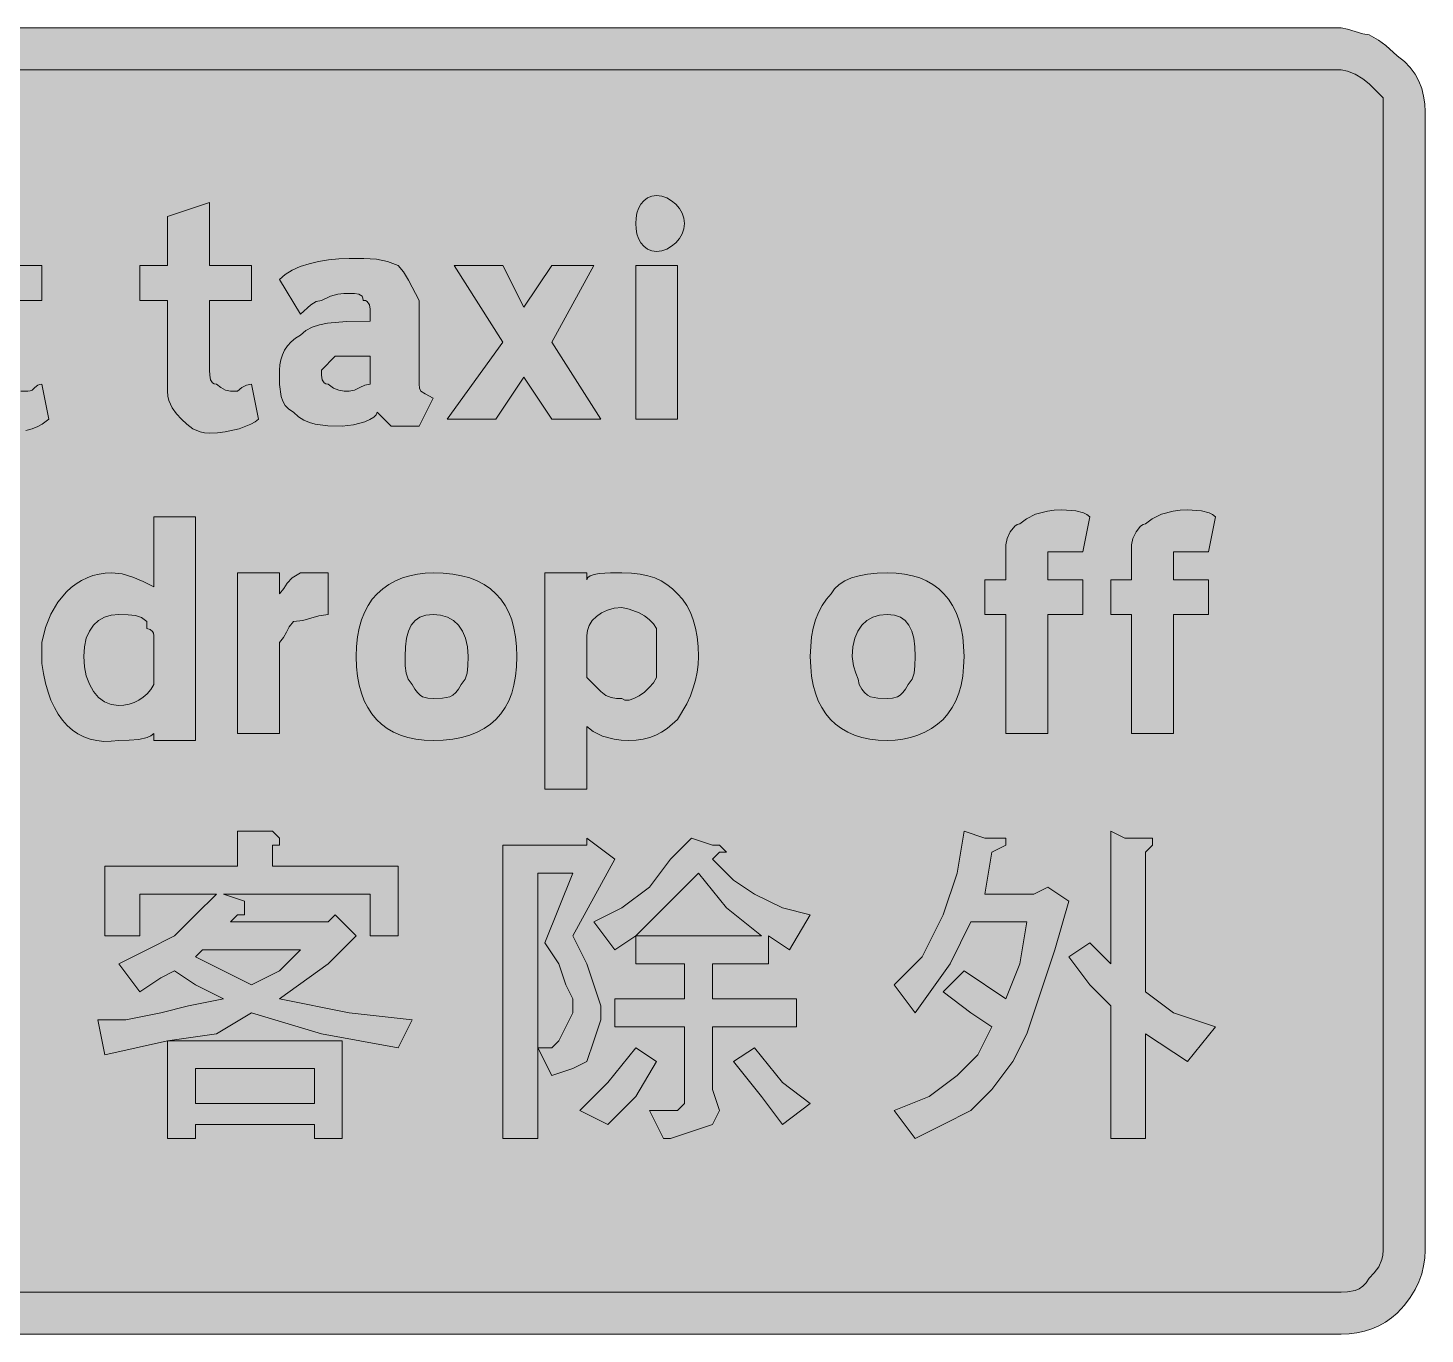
# Model space of a CAD drawing. Header units: metres. Extents: x 14 to 553, y 23 to 247.
# Drawn here: x 312.8 to 552.8, y 22.8 to 247.2 of the extents above; entities that cross this region are included whole.
import ezdxf

# ---------------------------------------------------------------- set-up
doc = ezdxf.new("R2010")
doc.units = ezdxf.units.M
doc.layers.add('FILL_BLACK_000000', color=7, linetype='Continuous', true_color=0x000000)
doc.layers.add('FILL_WHITE_FFFFFF', color=7, linetype='Continuous', true_color=0xffffff)

msp = doc.modelspace()

# ---------------------------------------------------------------- hatches: boundary and pattern name
at = {"layer": 'FILL_BLACK_000000', "true_color": 0x000000}
h = msp.add_hatch(color=7, dxfattribs=at)
h.dxf.hatch_style = 1
h.paths.add_polyline_path([(538.41, 247.2), (539.5, 247.01), (540.81, 246.6), (542.12, 246.19), (543.21, 246), (544.8, 245.1), (546.06, 244.2), (548.01, 242.4), (549.25, 241.45), (550.28, 240.39), (551.11, 239.26), (551.76, 238.05), (552.24, 236.79), (552.57, 235.48), (552.75, 234.15), (552.81, 232.8), (552.81, 37.2), (552.75, 35.85), (552.57, 34.5), (552.24, 33.15), (551.76, 31.8), (551.11, 30.45), (550.28, 29.1), (549.25, 27.75), (548.01, 26.4), (547.06, 25.56), (546, 24.82), (544.87, 24.21), (543.66, 23.7), (542.4, 23.31), (541.09, 23.02), (539.76, 22.86), (538.41, 22.8), (28.41, 22.8), (26.01, 22.95), (24.7, 23.31), (24.11, 23.6), (23.61, 24), (22.76, 24.05), (22.02, 24.21), (20.76, 24.75), (19.73, 25.52), (18.81, 26.4), (17.57, 27.75), (16.54, 29.1), (15.71, 30.45), (15.06, 31.8), (14.58, 33.15), (14.25, 34.5), (14.07, 35.85), (14.01, 37.2), (14.01, 232.8), (14.07, 234.15), (14.25, 235.48), (14.58, 236.79), (15.06, 238.05), (15.71, 239.26), (16.54, 240.39), (17.57, 241.45), (18.81, 242.4), (19.76, 243.64), (20.82, 244.67), (21.95, 245.5), (23.16, 246.15), (24.42, 246.63), (25.73, 246.96), (27.06, 247.14), (28.41, 247.2), (538.41, 247.2)])
h = msp.add_hatch(color=7, dxfattribs=at)
h.dxf.hatch_style = 1
h.paths.add_polyline_path([(425.5, 212.7), (425.2, 211.84), (424.72, 211.03), (424.11, 210.3), (423.38, 209.69), (422.57, 209.21), (421.71, 208.91), (420.81, 208.8), (419.97, 208.91), (419.23, 209.21), (418.62, 209.69), (418.11, 210.3), (417.72, 211.03), (417.43, 211.84), (417.27, 212.7), (417.21, 213.6), (417.27, 214.5), (417.43, 215.36), (417.72, 216.17), (418.11, 216.9), (418.62, 217.51), (419.23, 217.99), (419.97, 218.29), (420.81, 218.4), (421.71, 218.29), (422.57, 217.99), (423.38, 217.51), (424.11, 216.9), (424.72, 216.17), (425.2, 215.36), (425.5, 214.5), (425.61, 213.6), (425.5, 212.7)])
h = msp.add_hatch(color=7, dxfattribs=at)
h.dxf.hatch_style = 1
h.paths.add_polyline_path([(315.21, 206.4), (315.21, 200.4), (308.01, 200.4), (308.01, 188.4), (308.03, 187.52), (308.16, 186.75), (308.52, 186.21), (308.81, 186.05), (309.21, 186), (309.96, 185.4), (310.73, 184.99), (311.61, 184.8), (312.81, 184.8), (313.21, 184.85), (313.52, 184.99), (314.01, 185.4), (314.5, 185.81), (314.81, 185.95), (315.21, 186), (316.41, 180), (315.27, 179.12), (314.49, 178.71), (313.56, 178.35), (312.46, 178.04), (311.18, 177.81), (309.7, 177.65), (308.01, 177.6), (307.16, 177.65), (306.42, 177.81), (305.16, 178.35), (304.13, 179.12), (303.21, 180), (302.33, 180.92), (301.56, 181.95), (301.02, 183.21), (300.86, 183.95), (300.81, 184.8), (300.81, 200.4), (296.01, 200.4), (296.01, 206.4), (300.81, 206.4), (300.81, 214.8), (308.01, 217.2), (308.01, 206.4), (315.21, 206.4)])
h = msp.add_hatch(color=7, dxfattribs=at)
h.dxf.hatch_style = 1
h.paths.add_polyline_path([(351.21, 206.4), (351.21, 200.4), (344.01, 200.4), (344.01, 188.4), (344.03, 187.52), (344.16, 186.75), (344.52, 186.21), (344.81, 186.05), (345.21, 186), (345.96, 185.4), (346.73, 184.99), (347.61, 184.8), (348.81, 184.8), (349.56, 185.4), (350.33, 185.81), (351.21, 186), (352.41, 180), (351.85, 179.55), (351.1, 179.12), (349.11, 178.35), (346.67, 177.81), (345.36, 177.65), (344.01, 177.6), (343.16, 177.65), (342.42, 177.81), (341.16, 178.35), (340.13, 179.12), (339.21, 180), (338.33, 180.92), (337.56, 181.95), (337.02, 183.21), (336.86, 183.95), (336.81, 184.8), (336.81, 200.4), (332.01, 200.4), (332.01, 206.4), (336.81, 206.4), (336.81, 214.8), (344.01, 217.2), (344.01, 206.4), (351.21, 206.4)])
h = msp.add_hatch(color=7, dxfattribs=at)
h.dxf.hatch_style = 1
h.paths.add_polyline_path([(375.21, 178.8), (372.81, 181.2), (372.65, 180.75), (372.21, 180.32), (371.54, 179.91), (370.71, 179.55), (368.76, 179.01), (366.81, 178.8), (364.32, 178.84), (362.16, 179.1), (361.17, 179.39), (360.23, 179.81), (359.31, 180.41), (358.41, 181.2), (357.62, 181.71), (357.02, 182.32), (356.6, 183.06), (356.31, 183.9), (356.05, 185.92), (356.01, 188.4), (356.07, 189.3), (356.23, 190.18), (356.52, 191.04), (356.91, 191.85), (357.42, 192.61), (358.03, 193.29), (358.77, 193.9), (359.61, 194.4), (360.57, 195.19), (361.65, 195.79), (362.88, 196.21), (364.26, 196.5), (367.54, 196.76), (371.61, 196.8), (371.61, 198), (371.59, 198.88), (371.46, 199.65), (371.1, 200.19), (370.81, 200.35), (370.41, 200.4), (370.36, 200.8), (370.2, 201.09), (369.66, 201.45), (368.89, 201.58), (368.01, 201.6), (367.09, 201.58), (366.06, 201.45), (364.8, 201.09), (363.21, 200.4), (362.31, 200.19), (361.41, 199.65), (359.61, 198), (356.01, 204), (357.02, 204.84), (358.22, 205.57), (359.6, 206.19), (361.11, 206.7), (362.74, 207.09), (364.45, 207.37), (366.21, 207.54), (368.01, 207.6), (370.5, 207.58), (372.66, 207.45), (374.59, 207.09), (376.41, 206.4), (377.31, 205.29), (378.21, 203.85), (380.01, 200.4), (380.01, 186), (380.05, 185.29), (380.31, 184.8), (381.02, 184.31), (382.41, 183.6), (380.01, 178.8), (375.21, 178.8)])
h.paths.add_polyline_path([(363.36, 186.75), (363.72, 186.21), (364.01, 186.05), (364.41, 186), (365.31, 185.31), (366.21, 184.95), (367.11, 184.82), (368.01, 184.8), (368.91, 184.99), (369.81, 185.4), (370.71, 185.81), (371.61, 186), (371.61, 190.8), (365.61, 190.8), (363.21, 188.4), (363.23, 187.52), (363.36, 186.75)], flags=16)
h = msp.add_hatch(color=7, dxfattribs=at)
h.dxf.hatch_style = 1
h.paths.add_polyline_path([(410.01, 206.4), (402.81, 193.2), (411.21, 180), (402.81, 180), (398.01, 187.2), (393.21, 180), (384.81, 180), (394.41, 193.2), (386.01, 206.4), (394.41, 206.4), (398.01, 199.2), (402.81, 206.4), (410.01, 206.4)])
h = msp.add_hatch(color=7, dxfattribs=at)
h.dxf.hatch_style = 1
h.paths.add_polyline_path([(417.21, 180), (417.21, 206.4), (424.41, 206.4), (424.41, 180), (417.21, 180)])
h = msp.add_hatch(color=7, dxfattribs=at)
h.dxf.hatch_style = 1
h.paths.add_polyline_path([(341.61, 163.2), (341.61, 124.8), (334.41, 124.8), (334.41, 126), (333.91, 125.6), (333.3, 125.31), (331.86, 124.95), (330.19, 124.82), (328.41, 124.8), (327.09, 124.65), (325.82, 124.63), (324.62, 124.75), (323.48, 125.01), (322.4, 125.4), (321.39, 125.92), (320.44, 126.57), (319.56, 127.35), (318.75, 128.26), (318.02, 129.29), (317.35, 130.44), (316.77, 131.72), (316.26, 133.11), (315.83, 134.63), (315.48, 136.26), (315.21, 138), (315.21, 141.6), (315.82, 144.18), (316.75, 146.51), (317.95, 148.56), (319.41, 150.3), (320.23, 151.04), (321.09, 151.7), (322.01, 152.27), (322.97, 152.74), (323.98, 153.11), (325.02, 153.38), (326.1, 153.54), (327.21, 153.6), (329.01, 153.39), (330.81, 152.85), (332.61, 152.08), (334.41, 151.2), (334.41, 163.2), (341.61, 163.2)])
h.paths.add_polyline_path([(334.41, 142.8), (334.36, 143.2), (334.22, 143.49), (333.81, 143.85), (333.21, 144), (333.21, 145.2), (332.29, 145.89), (331.26, 146.25), (330, 146.38), (328.41, 146.4), (327.12, 146.29), (325.95, 145.95), (324.93, 145.39), (324.06, 144.6), (323.36, 143.59), (322.84, 142.35), (322.52, 140.89), (322.41, 139.2), (322.52, 137.46), (322.84, 135.86), (323.36, 134.43), (324.06, 133.2), (324.93, 132.19), (325.95, 131.44), (327.12, 130.96), (328.41, 130.8), (329.31, 130.86), (330.19, 131.02), (331.05, 131.31), (331.86, 131.7), (332.62, 132.21), (333.3, 132.82), (333.91, 133.56), (334.41, 134.4), (334.41, 141.6), (334.41, 142.8)], flags=16)
h = msp.add_hatch(color=7, dxfattribs=at)
h.dxf.hatch_style = 1
h.paths.add_polyline_path([(480.81, 126), (480.81, 146.4), (477.21, 146.4), (477.21, 152.4), (480.81, 152.4), (480.81, 158.4), (481.02, 159.47), (481.56, 160.65), (482.33, 161.61), (482.76, 161.89), (483.21, 162), (484.33, 162.88), (485.91, 163.65), (487.93, 164.19), (489.12, 164.35), (490.41, 164.4), (492.81, 164.25), (494.12, 163.89), (494.71, 163.6), (495.21, 163.2), (494.01, 157.2), (491.61, 157.2), (489.21, 157.2), (488.01, 157.2), (488.01, 156), (488.01, 152.4), (494.01, 152.4), (494.01, 146.4), (488.01, 146.4), (488.01, 126), (480.81, 126)])
h = msp.add_hatch(color=7, dxfattribs=at)
h.dxf.hatch_style = 1
h.paths.add_polyline_path([(502.41, 126), (502.41, 146.4), (498.81, 146.4), (498.81, 152.4), (502.41, 152.4), (502.41, 158.4), (502.62, 159.47), (503.16, 160.65), (503.93, 161.61), (504.36, 161.89), (504.81, 162), (505.93, 162.88), (507.51, 163.65), (509.53, 164.19), (510.72, 164.35), (512.01, 164.4), (514.41, 164.25), (515.72, 163.89), (516.31, 163.6), (516.81, 163.2), (515.61, 157.2), (513.21, 157.2), (510.81, 157.2), (509.61, 157.2), (509.61, 156), (509.61, 152.4), (515.61, 152.4), (515.61, 146.4), (509.61, 146.4), (509.61, 126), (502.41, 126)])
h = msp.add_hatch(color=7, dxfattribs=at)
h.dxf.hatch_style = 1
h.paths.add_polyline_path([(348.81, 153.6), (356.01, 153.6), (356.01, 150), (356.74, 150.9), (357.36, 151.8), (358.2, 152.7), (359.61, 153.6), (364.41, 153.6), (364.41, 146.4), (362.8, 146.21), (361.41, 145.8), (360.02, 145.39), (358.41, 145.2), (357.7, 144.3), (357.21, 143.4), (356.72, 142.5), (356.01, 141.6), (356.01, 126), (348.81, 126), (348.81, 153.6)])
h = msp.add_hatch(color=7, dxfattribs=at)
h.dxf.hatch_style = 1
h.paths.add_polyline_path([(396.58, 135.82), (396.3, 134.31), (395.91, 132.9), (395.4, 131.61), (394.78, 130.42), (394.05, 129.36), (393.21, 128.4), (392.25, 127.56), (391.18, 126.82), (390, 126.21), (388.71, 125.7), (387.3, 125.31), (385.78, 125.02), (384.15, 124.86), (382.41, 124.8), (380.88, 124.86), (379.43, 125.02), (378.07, 125.31), (376.8, 125.7), (375.63, 126.21), (374.54, 126.82), (373.55, 127.56), (372.66, 128.4), (371.87, 129.36), (371.17, 130.42), (370.58, 131.61), (370.09, 132.9), (369.71, 134.31), (369.43, 135.82), (369.27, 137.46), (369.21, 139.2), (369.27, 140.94), (369.44, 142.57), (369.72, 144.09), (370.11, 145.5), (370.62, 146.79), (371.23, 147.97), (371.97, 149.04), (372.81, 150), (373.76, 150.84), (374.82, 151.57), (375.95, 152.19), (377.16, 152.7), (378.42, 153.09), (379.73, 153.37), (381.06, 153.54), (382.41, 153.6), (384.15, 153.54), (385.78, 153.37), (387.3, 153.09), (388.71, 152.7), (390, 152.19), (391.18, 151.57), (392.25, 150.84), (393.21, 150), (394.05, 149.04), (394.78, 147.97), (395.4, 146.79), (395.91, 145.5), (396.3, 144.09), (396.58, 142.57), (396.75, 140.94), (396.81, 139.2), (396.75, 137.46), (396.58, 135.82)])
h.paths.add_polyline_path([(387.98, 142.35), (387.46, 143.59), (386.76, 144.6), (385.89, 145.39), (384.87, 145.95), (383.7, 146.29), (382.41, 146.4), (381.17, 146.29), (380.14, 145.95), (379.31, 145.39), (378.66, 144.6), (378.18, 143.59), (377.85, 142.35), (377.67, 140.89), (377.61, 139.2), (377.63, 137.61), (377.76, 136.35), (378.12, 135.32), (378.81, 134.4), (379.26, 133.61), (379.71, 133.01), (380.16, 132.59), (380.61, 132.3), (381.51, 132.04), (382.41, 132), (384, 132.04), (385.26, 132.3), (385.8, 132.59), (386.29, 133.01), (386.76, 133.61), (387.21, 134.4), (387.9, 135.32), (388.26, 136.35), (388.39, 137.61), (388.41, 139.2), (388.3, 140.89), (387.98, 142.35)], flags=16)
h = msp.add_hatch(color=7, dxfattribs=at)
h.dxf.hatch_style = 1
h.paths.add_polyline_path([(427.78, 136.5), (427.5, 135.15), (427.11, 133.8), (426.6, 132.45), (425.98, 131.1), (424.41, 128.4), (422.59, 126.82), (421.65, 126.21), (420.66, 125.7), (419.62, 125.31), (418.5, 125.02), (417.31, 124.86), (416.01, 124.8), (414.72, 124.85), (413.53, 125.01), (411.51, 125.55), (409.93, 126.32), (408.81, 127.2), (408.81, 116.4), (401.61, 116.4), (401.61, 153.6), (408.81, 153.6), (408.81, 152.4), (408.97, 152.8), (409.41, 153.09), (410.08, 153.31), (410.91, 153.45), (412.86, 153.58), (414.81, 153.6), (416.5, 153.54), (418, 153.37), (419.32, 153.09), (420.51, 152.7), (421.58, 152.19), (422.57, 151.57), (423.51, 150.84), (424.41, 150), (425.25, 149.04), (425.98, 147.97), (426.6, 146.79), (427.11, 145.5), (427.5, 144.09), (427.78, 142.57), (427.95, 140.94), (428.01, 139.2), (427.95, 137.85), (427.78, 136.5)])
h.paths.add_polyline_path([(416.08, 131.72), (416.92, 131.98), (417.81, 132.45), (418.7, 133.09), (419.53, 133.86), (420.26, 134.71), (420.81, 135.6), (420.81, 136.8), (420.81, 142.8), (420.81, 144), (420.26, 144.84), (419.53, 145.57), (418.7, 146.19), (417.81, 146.7), (416.08, 147.37), (414.81, 147.6), (413.52, 147.49), (412.35, 147.19), (411.33, 146.71), (410.46, 146.1), (409.76, 145.37), (409.24, 144.56), (408.92, 143.7), (408.81, 142.8), (408.81, 135.6), (411.21, 133.2), (412.11, 132.51), (413.01, 132.15), (413.91, 132.02), (414.81, 132), (415.36, 131.71), (416.08, 131.72)], flags=16)
h = msp.add_hatch(color=7, dxfattribs=at)
h.dxf.hatch_style = 1
h.paths.add_polyline_path([(473.38, 135.82), (473.1, 134.31), (472.71, 132.9), (472.2, 131.61), (471.58, 130.42), (470.85, 129.36), (470.01, 128.4), (469.06, 127.56), (468, 126.82), (466.87, 126.21), (465.66, 125.7), (464.4, 125.31), (463.09, 125.02), (461.76, 124.86), (460.41, 124.8), (458.88, 124.86), (457.43, 125.02), (456.07, 125.31), (454.8, 125.7), (453.63, 126.21), (452.54, 126.82), (451.55, 127.56), (450.66, 128.4), (449.87, 129.36), (449.17, 130.42), (448.58, 131.61), (448.09, 132.9), (447.71, 134.31), (447.43, 135.82), (447.27, 137.46), (447.21, 139.2), (447.27, 140.94), (447.44, 142.57), (447.72, 144.09), (448.11, 145.5), (448.62, 146.79), (449.23, 147.97), (449.97, 149.04), (450.81, 150), (451.37, 150.84), (452.14, 151.57), (453.11, 152.19), (454.26, 152.7), (455.58, 153.09), (457.05, 153.37), (458.67, 153.54), (460.41, 153.6), (461.94, 153.54), (463.39, 153.37), (464.75, 153.09), (466.02, 152.7), (467.19, 152.19), (468.28, 151.57), (469.27, 150.84), (470.16, 150), (470.95, 149.04), (471.65, 147.97), (472.24, 146.79), (472.73, 145.5), (473.11, 144.09), (473.39, 142.57), (473.55, 140.94), (473.61, 139.2), (473.55, 137.46), (473.38, 135.82)])
h.paths.add_polyline_path([(464.97, 142.35), (464.64, 143.59), (464.16, 144.6), (463.51, 145.39), (462.68, 145.95), (461.65, 146.29), (460.41, 146.4), (459.12, 146.29), (457.95, 145.95), (456.93, 145.39), (456.06, 144.6), (455.36, 143.59), (454.84, 142.35), (454.52, 140.89), (454.41, 139.2), (454.6, 137.61), (455.01, 136.35), (455.42, 135.32), (455.61, 134.4), (456.06, 133.61), (456.53, 133.01), (457.02, 132.59), (457.56, 132.3), (458.82, 132.04), (460.41, 132), (461.31, 132.04), (462.21, 132.3), (462.66, 132.59), (463.11, 133.01), (463.56, 133.61), (464.01, 134.4), (464.7, 135.32), (465.06, 136.35), (465.19, 137.61), (465.21, 139.2), (465.15, 140.89), (464.97, 142.35)], flags=16)
h = msp.add_hatch(color=7, dxfattribs=at)
h.dxf.hatch_style = 1
h.paths.add_polyline_path([(340.41, 79.2), (346.41, 80.4), (341.61, 82.8), (338.01, 85.2), (335.61, 84), (332.01, 81.6), (328.41, 86.4), (333.21, 88.8), (338.01, 91.2), (341.61, 94.8), (345.21, 98.4), (332.01, 98.4), (332.01, 91.2), (326.01, 91.2), (326.01, 103.2), (348.81, 103.2), (348.81, 109.2), (354.81, 109.2), (356.01, 108), (356.01, 106.8), (354.81, 106.8), (354.81, 103.2), (376.41, 103.2), (376.41, 91.2), (371.61, 91.2), (371.61, 98.4), (346.41, 98.4), (350.01, 97.2), (350.01, 96), (350.01, 94.8), (348.81, 94.8), (347.61, 93.6), (364.41, 93.6), (365.61, 94.8), (369.21, 91.2), (364.41, 86.4), (356.01, 80.4), (368.01, 78), (378.81, 76.8), (376.41, 72), (363.21, 74.4), (351.21, 78), (345.21, 74.4), (336.81, 73.2), (326.01, 70.8), (324.81, 76.8), (329.61, 76.8), (335.61, 78), (340.41, 79.2)])
h.paths.add_polyline_path([(359.61, 88.8), (342.81, 88.8), (341.61, 87.6), (351.21, 82.8), (356.01, 85.2), (359.61, 88.8)], flags=16)
h = msp.add_hatch(color=7, dxfattribs=at)
h.dxf.hatch_style = 1
h.paths.add_polyline_path([(394.41, 56.4), (394.41, 106.8), (408.81, 106.8), (408.81, 108), (413.61, 104.4), (406.41, 91.2), (408.81, 86.4), (410.01, 82.8), (411.21, 79.2), (411.21, 76.8), (410.01, 73.2), (408.81, 69.6), (406.41, 68.4), (402.81, 67.2), (400.41, 72), (400.41, 56.4), (394.41, 56.4)])
h.paths.add_polyline_path([(402.81, 72), (404.01, 73.2), (405.21, 75.6), (406.41, 78), (406.41, 80.4), (405.21, 82.8), (404.01, 86.4), (401.61, 90), (406.41, 102), (400.41, 102), (400.41, 72), (402.81, 72)], flags=16)
h = msp.add_hatch(color=7, dxfattribs=at)
h.dxf.hatch_style = 1
h.paths.add_polyline_path([(410.01, 93.6), (414.81, 96), (419.61, 99.6), (423.21, 104.4), (426.81, 108), (430.41, 106.8), (431.61, 106.8), (432.81, 105.6), (431.61, 105.6), (430.41, 104.4), (434.01, 100.8), (437.61, 98.4), (442.41, 96), (447.21, 94.8), (443.61, 88.8), (440.01, 91.2), (440.01, 86.4), (430.41, 86.4), (430.41, 80.4), (444.81, 80.4), (444.81, 75.6), (430.41, 75.6), (430.41, 64.8), (431.61, 61.2), (430.41, 58.8), (426.81, 57.6), (423.21, 56.4), (422.01, 56.4), (419.61, 61.2), (422.01, 61.2), (424.41, 61.2), (425.61, 62.4), (425.61, 63.6), (425.61, 64.8), (425.61, 75.6), (413.61, 75.6), (413.61, 80.4), (425.61, 80.4), (425.61, 86.4), (417.21, 86.4), (417.21, 91.2), (413.61, 88.8), (410.01, 93.6)])
h.paths.add_polyline_path([(438.81, 91.2), (432.81, 96), (428.01, 102), (423.21, 97.2), (417.21, 91.2), (438.81, 91.2)], flags=16)
h = msp.add_hatch(color=7, dxfattribs=at)
h.dxf.hatch_style = 1
h.paths.add_polyline_path([(479.61, 108), (480.81, 108), (480.81, 106.8), (478.41, 105.6), (477.21, 98.4), (485.61, 98.4), (488.01, 99.6), (491.61, 97.2), (489.21, 88.8), (486.81, 81.6), (484.41, 74.4), (482.01, 69.6), (478.41, 64.8), (474.81, 61.2), (470.01, 58.8), (465.21, 56.4), (461.61, 61.2), (467.61, 63.6), (472.41, 67.2), (476.01, 70.8), (478.41, 75.6), (474.81, 78), (470.01, 81.6), (473.61, 85.2), (480.81, 80.4), (483.21, 86.4), (484.41, 93.6), (474.81, 93.6), (471.21, 86.4), (465.21, 78), (461.61, 82.8), (466.41, 87.6), (470.01, 94.8), (472.41, 102), (473.61, 109.2), (477.21, 108), (479.61, 108)])
h = msp.add_hatch(color=7, dxfattribs=at)
h.dxf.hatch_style = 1
h.paths.add_polyline_path([(504.81, 108), (506.01, 108), (506.01, 106.8), (504.81, 105.6), (504.81, 81.6), (509.61, 78), (516.81, 75.6), (512.01, 69.6), (504.81, 74.4), (504.81, 56.4), (498.81, 56.4), (498.81, 79.2), (495.21, 82.8), (491.61, 87.6), (495.21, 90), (498.81, 86.4), (498.81, 109.2), (501.21, 108), (504.81, 108)])
h = msp.add_hatch(color=7, dxfattribs=at)
h.dxf.hatch_style = 1
h.paths.add_polyline_path([(341.61, 58.8), (341.61, 56.4), (336.81, 56.4), (336.81, 73.2), (366.81, 73.2), (366.81, 56.4), (362.01, 56.4), (362.01, 58.8), (341.61, 58.8)])
h.paths.add_polyline_path([(362.01, 68.4), (341.61, 68.4), (341.61, 62.4), (362.01, 62.4), (362.01, 68.4)], flags=16)
h = msp.add_hatch(color=7, dxfattribs=at)
h.dxf.hatch_style = 1
h.paths.add_polyline_path([(417.21, 63.6), (412.41, 58.8), (407.61, 61.2), (412.41, 66), (417.21, 72), (420.81, 69.6), (417.21, 63.6)])
h = msp.add_hatch(color=7, dxfattribs=at)
h.dxf.hatch_style = 1
h.paths.add_polyline_path([(442.41, 66), (447.21, 62.4), (442.41, 58.8), (438.81, 63.6), (434.01, 69.6), (437.61, 72), (442.41, 66)])
at = {"layer": 'FILL_WHITE_FFFFFF', "true_color": 0xffffff}
h = msp.add_hatch(color=7, dxfattribs=at)
h.dxf.hatch_style = 1
h.paths.add_polyline_path([(284.01, 240), (538.41, 240), (539.5, 239.79), (540.81, 239.25), (542.12, 238.48), (543.21, 237.6), (545.61, 235.2), (545.61, 232.8), (545.61, 37.2), (545.56, 36.35), (545.4, 35.61), (544.86, 34.35), (544.09, 33.32), (543.21, 32.4), (542.71, 31.61), (542.12, 31.01), (541.48, 30.59), (540.81, 30.3), (539.5, 30.04), (538.41, 30), (28.41, 30), (27.32, 30.04), (26.01, 30.3), (25.34, 30.59), (24.7, 31.01), (24.11, 31.61), (23.61, 32.4), (23.21, 32.45), (22.92, 32.61), (22.56, 33.15), (22.43, 33.92), (22.41, 34.8), (22.01, 34.85), (21.72, 35.01), (21.36, 35.55), (21.23, 36.32), (21.21, 37.2), (21.21, 232.8), (21.37, 234.14), (21.83, 235.44), (22.54, 236.66), (23.46, 237.75), (24.55, 238.67), (25.77, 239.38), (27.07, 239.84), (28.41, 240), (284.01, 240)])

# ---------------------------------------------------------------- linework, layer by layer
at = {"layer": 'FILL_BLACK_000000', "lineweight": 0, "true_color": 0x000000}
for points in [[(28.41, 247.2), (538.41, 247.2), (539.5, 247.01), (540.81, 246.6), (542.12, 246.19), (543.21, 246), (544.8, 245.1), (546.06, 244.2), (548.01, 242.4), (549.25, 241.45), (550.28, 240.39), (551.11, 239.26), (551.76, 238.05), (552.24, 236.79), (552.57, 235.48), (552.75, 234.15), (552.81, 232.8), (552.81, 37.2), (552.75, 35.85), (552.57, 34.5), (552.24, 33.15), (551.76, 31.8), (551.11, 30.45), (550.28, 29.1), (549.25, 27.75), (548.01, 26.4), (547.06, 25.56), (546, 24.82), (544.87, 24.21), (543.66, 23.7), (542.4, 23.31), (541.09, 23.02), (539.76, 22.86), (538.41, 22.8), (28.41, 22.8)], [(308.01, 206.4), (315.21, 206.4), (315.21, 200.4), (308.01, 200.4)], [(311.61, 184.8), (312.81, 184.8), (313.21, 184.85), (313.52, 184.99), (314.01, 185.4), (314.5, 185.81), (314.81, 185.95), (315.21, 186), (316.41, 180), (315.27, 179.12), (314.49, 178.71), (313.56, 178.35), (312.46, 178.04)]]:
    msp.add_lwpolyline(points, dxfattribs=at)
for points in [[(425.5, 212.7), (425.2, 211.84), (424.72, 211.03), (424.11, 210.3), (423.38, 209.69), (422.57, 209.21), (421.71, 208.91), (420.81, 208.8), (419.97, 208.91), (419.23, 209.21), (418.62, 209.69), (418.11, 210.3), (417.72, 211.03), (417.43, 211.84), (417.27, 212.7), (417.21, 213.6), (417.27, 214.5), (417.43, 215.36), (417.72, 216.17), (418.11, 216.9), (418.62, 217.51), (419.23, 217.99), (419.97, 218.29), (420.81, 218.4), (421.71, 218.29), (422.57, 217.99), (423.38, 217.51), (424.11, 216.9), (424.72, 216.17), (425.2, 215.36), (425.5, 214.5), (425.61, 213.6)], [(351.21, 206.4), (351.21, 200.4), (344.01, 200.4), (344.01, 188.4), (344.03, 187.52), (344.16, 186.75), (344.52, 186.21), (344.81, 186.05), (345.21, 186), (345.96, 185.4), (346.73, 184.99), (347.61, 184.8), (348.81, 184.8), (349.56, 185.4), (350.33, 185.81), (351.21, 186), (352.41, 180), (351.85, 179.55), (351.1, 179.12), (349.11, 178.35), (346.67, 177.81), (345.36, 177.65), (344.01, 177.6), (343.16, 177.65), (342.42, 177.81), (341.16, 178.35), (340.13, 179.12), (339.21, 180), (338.33, 180.92), (337.56, 181.95), (337.02, 183.21), (336.86, 183.95), (336.81, 184.8), (336.81, 200.4), (332.01, 200.4), (332.01, 206.4), (336.81, 206.4), (336.81, 214.8), (344.01, 217.2), (344.01, 206.4)], [(375.21, 178.8), (372.81, 181.2), (372.65, 180.75), (372.21, 180.32), (371.54, 179.91), (370.71, 179.55), (368.76, 179.01), (366.81, 178.8), (364.32, 178.84), (362.16, 179.1), (361.17, 179.39), (360.23, 179.81), (359.31, 180.41), (358.41, 181.2), (357.62, 181.71), (357.02, 182.32), (356.6, 183.06), (356.31, 183.9), (356.05, 185.92), (356.01, 188.4), (356.07, 189.3), (356.23, 190.18), (356.52, 191.04), (356.91, 191.85), (357.42, 192.61), (358.03, 193.29), (358.77, 193.9), (359.61, 194.4), (360.57, 195.19), (361.65, 195.79), (362.88, 196.21), (364.26, 196.5), (367.54, 196.76), (371.61, 196.8), (371.61, 198), (371.59, 198.88), (371.46, 199.65), (371.1, 200.19), (370.81, 200.35), (370.41, 200.4), (370.36, 200.8), (370.2, 201.09), (369.66, 201.45), (368.89, 201.58), (368.01, 201.6), (367.09, 201.58), (366.06, 201.45), (364.8, 201.09), (363.21, 200.4), (362.31, 200.19), (361.41, 199.65), (359.61, 198), (356.01, 204), (357.02, 204.84), (358.22, 205.57), (359.6, 206.19), (361.11, 206.7), (362.74, 207.09), (364.45, 207.37), (366.21, 207.54), (368.01, 207.6), (370.5, 207.58), (372.66, 207.45), (374.59, 207.09), (376.41, 206.4), (377.31, 205.29), (378.21, 203.85), (380.01, 200.4), (380.01, 186), (380.05, 185.29), (380.31, 184.8), (381.02, 184.31), (382.41, 183.6), (380.01, 178.8)], [(410.01, 206.4), (402.81, 193.2), (411.21, 180), (402.81, 180), (398.01, 187.2), (393.21, 180), (384.81, 180), (394.41, 193.2), (386.01, 206.4), (394.41, 206.4), (398.01, 199.2), (402.81, 206.4)], [(417.21, 180), (417.21, 206.4), (424.41, 206.4), (424.41, 180)], [(363.36, 186.75), (363.72, 186.21), (364.01, 186.05), (364.41, 186), (365.31, 185.31), (366.21, 184.95), (367.11, 184.82), (368.01, 184.8), (368.91, 184.99), (369.81, 185.4), (370.71, 185.81), (371.61, 186), (371.61, 190.8), (365.61, 190.8), (363.21, 188.4), (363.23, 187.52)], [(341.61, 163.2), (341.61, 124.8), (334.41, 124.8), (334.41, 126), (333.91, 125.6), (333.3, 125.31), (331.86, 124.95), (330.19, 124.82), (328.41, 124.8), (327.09, 124.65), (325.82, 124.63), (324.62, 124.75), (323.48, 125.01), (322.4, 125.4), (321.39, 125.92), (320.44, 126.57), (319.56, 127.35), (318.75, 128.26), (318.02, 129.29), (317.35, 130.44), (316.77, 131.72), (316.26, 133.11), (315.83, 134.63), (315.48, 136.26), (315.21, 138), (315.21, 141.6), (315.82, 144.18), (316.75, 146.51), (317.95, 148.56), (319.41, 150.3), (320.23, 151.04), (321.09, 151.7), (322.01, 152.27), (322.97, 152.74), (323.98, 153.11), (325.02, 153.38), (326.1, 153.54), (327.21, 153.6), (329.01, 153.39), (330.81, 152.85), (332.61, 152.08), (334.41, 151.2), (334.41, 163.2)], [(480.81, 126), (480.81, 146.4), (477.21, 146.4), (477.21, 152.4), (480.81, 152.4), (480.81, 158.4), (481.02, 159.47), (481.56, 160.65), (482.33, 161.61), (482.76, 161.89), (483.21, 162), (484.33, 162.88), (485.91, 163.65), (487.93, 164.19), (489.12, 164.35), (490.41, 164.4), (492.81, 164.25), (494.12, 163.89), (494.71, 163.6), (495.21, 163.2), (494.01, 157.2), (491.61, 157.2), (489.21, 157.2), (488.01, 157.2), (488.01, 156), (488.01, 152.4), (494.01, 152.4), (494.01, 146.4), (488.01, 146.4), (488.01, 126)], [(502.41, 126), (502.41, 146.4), (498.81, 146.4), (498.81, 152.4), (502.41, 152.4), (502.41, 158.4), (502.62, 159.47), (503.16, 160.65), (503.93, 161.61), (504.36, 161.89), (504.81, 162), (505.93, 162.88), (507.51, 163.65), (509.53, 164.19), (510.72, 164.35), (512.01, 164.4), (514.41, 164.25), (515.72, 163.89), (516.31, 163.6), (516.81, 163.2), (515.61, 157.2), (513.21, 157.2), (510.81, 157.2), (509.61, 157.2), (509.61, 156), (509.61, 152.4), (515.61, 152.4), (515.61, 146.4), (509.61, 146.4), (509.61, 126)], [(348.81, 153.6), (356.01, 153.6), (356.01, 150), (356.74, 150.9), (357.36, 151.8), (358.2, 152.7), (359.61, 153.6), (364.41, 153.6), (364.41, 146.4), (362.8, 146.21), (361.41, 145.8), (360.02, 145.39), (358.41, 145.2), (357.7, 144.3), (357.21, 143.4), (356.72, 142.5), (356.01, 141.6), (356.01, 126), (348.81, 126)], [(396.58, 135.82), (396.3, 134.31), (395.91, 132.9), (395.4, 131.61), (394.78, 130.42), (394.05, 129.36), (393.21, 128.4), (392.25, 127.56), (391.18, 126.82), (390, 126.21), (388.71, 125.7), (387.3, 125.31), (385.78, 125.02), (384.15, 124.86), (382.41, 124.8), (380.88, 124.86), (379.43, 125.02), (378.07, 125.31), (376.8, 125.7), (375.63, 126.21), (374.54, 126.82), (373.55, 127.56), (372.66, 128.4), (371.87, 129.36), (371.17, 130.42), (370.58, 131.61), (370.09, 132.9), (369.71, 134.31), (369.43, 135.82), (369.27, 137.46), (369.21, 139.2), (369.27, 140.94), (369.44, 142.57), (369.72, 144.09), (370.11, 145.5), (370.62, 146.79), (371.23, 147.97), (371.97, 149.04), (372.81, 150), (373.76, 150.84), (374.82, 151.57), (375.95, 152.19), (377.16, 152.7), (378.42, 153.09), (379.73, 153.37), (381.06, 153.54), (382.41, 153.6), (384.15, 153.54), (385.78, 153.37), (387.3, 153.09), (388.71, 152.7), (390, 152.19), (391.18, 151.57), (392.25, 150.84), (393.21, 150), (394.05, 149.04), (394.78, 147.97), (395.4, 146.79), (395.91, 145.5), (396.3, 144.09), (396.58, 142.57), (396.75, 140.94), (396.81, 139.2), (396.75, 137.46)], [(427.78, 136.5), (427.5, 135.15), (427.11, 133.8), (426.6, 132.45), (425.98, 131.1), (424.41, 128.4), (422.59, 126.82), (421.65, 126.21), (420.66, 125.7), (419.62, 125.31), (418.5, 125.02), (417.31, 124.86), (416.01, 124.8), (414.72, 124.85), (413.53, 125.01), (411.51, 125.55), (409.93, 126.32), (408.81, 127.2), (408.81, 116.4), (401.61, 116.4), (401.61, 153.6), (408.81, 153.6), (408.81, 152.4), (408.97, 152.8), (409.41, 153.09), (410.08, 153.31), (410.91, 153.45), (412.86, 153.58), (414.81, 153.6), (416.5, 153.54), (418, 153.37), (419.32, 153.09), (420.51, 152.7), (421.58, 152.19), (422.57, 151.57), (423.51, 150.84), (424.41, 150), (425.25, 149.04), (425.98, 147.97), (426.6, 146.79), (427.11, 145.5), (427.5, 144.09), (427.78, 142.57), (427.95, 140.94), (428.01, 139.2), (427.95, 137.85)], [(473.38, 135.82), (473.1, 134.31), (472.71, 132.9), (472.2, 131.61), (471.58, 130.42), (470.85, 129.36), (470.01, 128.4), (469.06, 127.56), (468, 126.82), (466.87, 126.21), (465.66, 125.7), (464.4, 125.31), (463.09, 125.02), (461.76, 124.86), (460.41, 124.8), (458.88, 124.86), (457.43, 125.02), (456.07, 125.31), (454.8, 125.7), (453.63, 126.21), (452.54, 126.82), (451.55, 127.56), (450.66, 128.4), (449.87, 129.36), (449.17, 130.42), (448.58, 131.61), (448.09, 132.9), (447.71, 134.31), (447.43, 135.82), (447.27, 137.46), (447.21, 139.2), (447.27, 140.94), (447.44, 142.57), (447.72, 144.09), (448.11, 145.5), (448.62, 146.79), (449.23, 147.97), (449.97, 149.04), (450.81, 150), (451.37, 150.84), (452.14, 151.57), (453.11, 152.19), (454.26, 152.7), (455.58, 153.09), (457.05, 153.37), (458.67, 153.54), (460.41, 153.6), (461.94, 153.54), (463.39, 153.37), (464.75, 153.09), (466.02, 152.7), (467.19, 152.19), (468.28, 151.57), (469.27, 150.84), (470.16, 150), (470.95, 149.04), (471.65, 147.97), (472.24, 146.79), (472.73, 145.5), (473.11, 144.09), (473.39, 142.57), (473.55, 140.94), (473.61, 139.2), (473.55, 137.46)], [(334.41, 142.8), (334.36, 143.2), (334.22, 143.49), (333.81, 143.85), (333.21, 144), (333.21, 145.2), (332.29, 145.89), (331.26, 146.25), (330, 146.38), (328.41, 146.4), (327.12, 146.29), (325.95, 145.95), (324.93, 145.39), (324.06, 144.6), (323.36, 143.59), (322.84, 142.35), (322.52, 140.89), (322.41, 139.2), (322.52, 137.46), (322.84, 135.86), (323.36, 134.43), (324.06, 133.2), (324.93, 132.19), (325.95, 131.44), (327.12, 130.96), (328.41, 130.8), (329.31, 130.86), (330.19, 131.02), (331.05, 131.31), (331.86, 131.7), (332.62, 132.21), (333.3, 132.82), (333.91, 133.56), (334.41, 134.4), (334.41, 141.6)], [(387.98, 142.35), (387.46, 143.59), (386.76, 144.6), (385.89, 145.39), (384.87, 145.95), (383.7, 146.29), (382.41, 146.4), (381.17, 146.29), (380.14, 145.95), (379.31, 145.39), (378.66, 144.6), (378.18, 143.59), (377.85, 142.35), (377.67, 140.89), (377.61, 139.2), (377.63, 137.61), (377.76, 136.35), (378.12, 135.32), (378.81, 134.4), (379.26, 133.61), (379.71, 133.01), (380.16, 132.59), (380.61, 132.3), (381.51, 132.04), (382.41, 132), (384, 132.04), (385.26, 132.3), (385.8, 132.59), (386.29, 133.01), (386.76, 133.61), (387.21, 134.4), (387.9, 135.32), (388.26, 136.35), (388.39, 137.61), (388.41, 139.2), (388.3, 140.89)], [(416.08, 131.72), (416.92, 131.98), (417.81, 132.45), (418.7, 133.09), (419.53, 133.86), (420.26, 134.71), (420.81, 135.6), (420.81, 136.8), (420.81, 142.8), (420.81, 144), (420.26, 144.84), (419.53, 145.57), (418.7, 146.19), (417.81, 146.7), (416.08, 147.37), (414.81, 147.6), (413.52, 147.49), (412.35, 147.19), (411.33, 146.71), (410.46, 146.1), (409.76, 145.37), (409.24, 144.56), (408.92, 143.7), (408.81, 142.8), (408.81, 135.6), (411.21, 133.2), (412.11, 132.51), (413.01, 132.15), (413.91, 132.02), (414.81, 132), (415.36, 131.71)], [(464.97, 142.35), (464.64, 143.59), (464.16, 144.6), (463.51, 145.39), (462.68, 145.95), (461.65, 146.29), (460.41, 146.4), (459.12, 146.29), (457.95, 145.95), (456.93, 145.39), (456.06, 144.6), (455.36, 143.59), (454.84, 142.35), (454.52, 140.89), (454.41, 139.2), (454.6, 137.61), (455.01, 136.35), (455.42, 135.32), (455.61, 134.4), (456.06, 133.61), (456.53, 133.01), (457.02, 132.59), (457.56, 132.3), (458.82, 132.04), (460.41, 132), (461.31, 132.04), (462.21, 132.3), (462.66, 132.59), (463.11, 133.01), (463.56, 133.61), (464.01, 134.4), (464.7, 135.32), (465.06, 136.35), (465.19, 137.61), (465.21, 139.2), (465.15, 140.89)], [(340.41, 79.2), (346.41, 80.4), (341.61, 82.8), (338.01, 85.2), (335.61, 84), (332.01, 81.6), (328.41, 86.4), (333.21, 88.8), (338.01, 91.2), (341.61, 94.8), (345.21, 98.4), (332.01, 98.4), (332.01, 91.2), (326.01, 91.2), (326.01, 103.2), (348.81, 103.2), (348.81, 109.2), (354.81, 109.2), (356.01, 108), (356.01, 106.8), (354.81, 106.8), (354.81, 103.2), (376.41, 103.2), (376.41, 91.2), (371.61, 91.2), (371.61, 98.4), (346.41, 98.4), (350.01, 97.2), (350.01, 96), (350.01, 94.8), (348.81, 94.8), (347.61, 93.6), (364.41, 93.6), (365.61, 94.8), (369.21, 91.2), (364.41, 86.4), (356.01, 80.4), (368.01, 78), (378.81, 76.8), (376.41, 72), (363.21, 74.4), (351.21, 78), (345.21, 74.4), (336.81, 73.2), (326.01, 70.8), (324.81, 76.8), (329.61, 76.8), (335.61, 78)], [(394.41, 56.4), (394.41, 106.8), (408.81, 106.8), (408.81, 108), (413.61, 104.4), (406.41, 91.2), (408.81, 86.4), (410.01, 82.8), (411.21, 79.2), (411.21, 76.8), (410.01, 73.2), (408.81, 69.6), (406.41, 68.4), (402.81, 67.2), (400.41, 72), (400.41, 56.4)], [(410.01, 93.6), (414.81, 96), (419.61, 99.6), (423.21, 104.4), (426.81, 108), (430.41, 106.8), (431.61, 106.8), (432.81, 105.6), (431.61, 105.6), (430.41, 104.4), (434.01, 100.8), (437.61, 98.4), (442.41, 96), (447.21, 94.8), (443.61, 88.8), (440.01, 91.2), (440.01, 86.4), (430.41, 86.4), (430.41, 80.4), (444.81, 80.4), (444.81, 75.6), (430.41, 75.6), (430.41, 64.8), (431.61, 61.2), (430.41, 58.8), (426.81, 57.6), (423.21, 56.4), (422.01, 56.4), (419.61, 61.2), (422.01, 61.2), (424.41, 61.2), (425.61, 62.4), (425.61, 63.6), (425.61, 64.8), (425.61, 75.6), (413.61, 75.6), (413.61, 80.4), (425.61, 80.4), (425.61, 86.4), (417.21, 86.4), (417.21, 91.2), (413.61, 88.8)], [(479.61, 108), (480.81, 108), (480.81, 106.8), (478.41, 105.6), (477.21, 98.4), (485.61, 98.4), (488.01, 99.6), (491.61, 97.2), (489.21, 88.8), (486.81, 81.6), (484.41, 74.4), (482.01, 69.6), (478.41, 64.8), (474.81, 61.2), (470.01, 58.8), (465.21, 56.4), (461.61, 61.2), (467.61, 63.6), (472.41, 67.2), (476.01, 70.8), (478.41, 75.6), (474.81, 78), (470.01, 81.6), (473.61, 85.2), (480.81, 80.4), (483.21, 86.4), (484.41, 93.6), (474.81, 93.6), (471.21, 86.4), (465.21, 78), (461.61, 82.8), (466.41, 87.6), (470.01, 94.8), (472.41, 102), (473.61, 109.2), (477.21, 108)], [(504.81, 108), (506.01, 108), (506.01, 106.8), (504.81, 105.6), (504.81, 81.6), (509.61, 78), (516.81, 75.6), (512.01, 69.6), (504.81, 74.4), (504.81, 56.4), (498.81, 56.4), (498.81, 79.2), (495.21, 82.8), (491.61, 87.6), (495.21, 90), (498.81, 86.4), (498.81, 109.2), (501.21, 108)], [(402.81, 72), (404.01, 73.2), (405.21, 75.6), (406.41, 78), (406.41, 80.4), (405.21, 82.8), (404.01, 86.4), (401.61, 90), (406.41, 102), (400.41, 102), (400.41, 72)], [(438.81, 91.2), (432.81, 96), (428.01, 102), (423.21, 97.2), (417.21, 91.2)], [(359.61, 88.8), (342.81, 88.8), (341.61, 87.6), (351.21, 82.8), (356.01, 85.2)], [(341.61, 58.8), (341.61, 56.4), (336.81, 56.4), (336.81, 73.2), (366.81, 73.2), (366.81, 56.4), (362.01, 56.4), (362.01, 58.8)], [(417.21, 63.6), (412.41, 58.8), (407.61, 61.2), (412.41, 66), (417.21, 72), (420.81, 69.6)], [(442.41, 66), (447.21, 62.4), (442.41, 58.8), (438.81, 63.6), (434.01, 69.6), (437.61, 72)], [(362.01, 68.4), (341.61, 68.4), (341.61, 62.4), (362.01, 62.4)]]:
    msp.add_lwpolyline(points, close=True, dxfattribs=at)
at = {"layer": 'FILL_WHITE_FFFFFF', "lineweight": 0, "true_color": 0x000000}
msp.add_lwpolyline([(284.01, 240), (538.41, 240), (539.5, 239.79), (540.81, 239.25), (542.12, 238.48), (543.21, 237.6), (545.61, 235.2), (545.61, 232.8), (545.61, 37.2), (545.56, 36.35), (545.4, 35.61), (544.86, 34.35), (544.09, 33.32), (543.21, 32.4), (542.71, 31.61), (542.12, 31.01), (541.48, 30.59), (540.81, 30.3), (539.5, 30.04), (538.41, 30), (28.41, 30)], dxfattribs=at)

doc.saveas('drawing.dxf')
